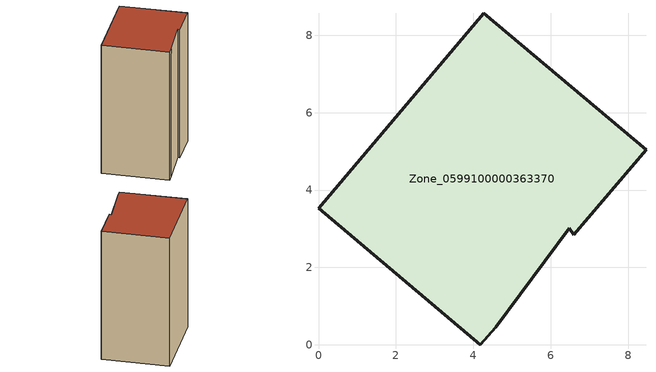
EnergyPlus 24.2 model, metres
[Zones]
Zone_0599100000363370
 floor ground (C_G): 6.6,2.84 6.48,3.01 4.58,0.46 4.18,0 0,3.53 4.28,8.57 8.46,5.04 z0.04
 wall outside (C_F): 6.6,2.84 8.46,5.04 4.28,8.57 0,3.53 4.18,0 4.58,0.46 6.48,3.01 6.6,2.84 z0.04:11.39
 roof outside (C_R): 6.48,3.01 6.6,2.84 8.46,5.04 4.28,8.57 0,3.53 4.18,0 4.58,0.46 z11.39
[BUILDING]
Pand.0599100000363370: North Axis=0; Terrain=City; Loads Convergence Tolerance Value=0.04; Temperature Convergence Tolerance Value=0.4; Solar Distribution=FullExterior; Maximum Number of Warmup Days=25; Minimum Number of Warmup Days=1
[Site:Location]
Rotterdam.The.Hague.AP_ZH_NLD Design_Conditions: Latitude=51.96; Longitude=4.45; Time Zone=1; Elevation=-4.5
[SITE:GROUNDTEMPERATURE:BUILDINGSURFACE]
18, 18, 18, 18, 18, 18, 18, 18, 18, 18, 18, 18
[MATERIAL] Thermal Absorptance=0.9; Solar Absorptance=0.7; Visible Absorptance=0.7
Name | Roughness | Thickness | Conductivity | Density | Specific Heat
G.TC.1992-2005 | MediumSmooth | 0.15 | 0.06 | 540 | 1210
F.TC.1992-2005 | Rough | 0.3 | 0.12 | 1920 | 840
R.TC.1992-2005 | MediumRough | 0.2 | 0.08 | 1500 | 1000
[CONSTRUCTION]
C_G: G.TC.1992-2005
C_F: F.TC.1992-2005
C_R: R.TC.1992-2005
[ZONE]
Zone_0599100000363370: Type=1; Multiplier=1; Ceiling Height=Autocalculate; Volume=Autocalculate; Floor Area=autocalculate; Part of Total Floor Area=Yes
[ZONEINFILTRATION:DESIGNFLOWRATE]
Infil_Zone_0599100000363370: Zone or ZoneList or Space or SpaceList=Zone_0599100000363370; Schedule=AlwaysOn; Design Flow Rate Calculation Method=Flow/Area; Flow Rate per Floor Area=0.0015; Constant Term Coefficient=1; Temperature Term Coefficient=0; Velocity Term Coefficient=0; Velocity Squared Term Coefficient=0
[HVACTEMPLATE:ZONE:IDEALLOADSAIRSYSTEM]
Zone_0599100000363370: Maximum Heating Supply Air Temperature=50; Minimum Cooling Supply Air Temperature=13; Maximum Heating Supply Air Humidity Ratio=0.0156; Minimum Cooling Supply Air Humidity Ratio=0.0077; Heating Limit=NoLimit; Cooling Limit=NoLimit; Dehumidification Control Type=ConstantSensibleHeatRatio; Cooling Sensible Heat Ratio=0.7; Dehumidification Setpoint=60; Humidification Control Type=None; Humidification Setpoint=30; Outdoor Air Method=None; Outdoor Air Flow Rate per Person=0.00944; Outdoor Air Flow Rate per Zone Floor Area=0; Outdoor Air Flow Rate per Zone=0; Demand Controlled Ventilation Type=None; Outdoor Air Economizer Type=NoEconomizer; Heat Recovery Type=None; Sensible Heat Recovery Effectiveness=0.7; Latent Heat Recovery Effectiveness=0.65
[ZONECONTROL:THERMOSTAT]
ThermostatControl_Zone_0599100000363370: Zone or ZoneList=Zone_0599100000363370; Control Type Schedule=DualSetpointControlType; Control 1=Thermostat_Zone_0599100000363370; Temperature Difference Between Cutout And Setpoint=0
[THERMOSTATSETPOINT:DUALSETPOINT]
Thermostat_Zone_0599100000363370: Heating Setpoint Temperature Schedule=HeatingSetpoint_Zone_0599100000363370; Cooling Setpoint Temperature Schedule=CoolingSetpoint_Zone_0599100000363370
[SCHEDULE:COMPACT]
HeatingSetpoint_Zone_0599100000363370: Through: 12/31, For: AllDays, Until: 24:00, 21
CoolingSetpoint_Zone_0599100000363370: Through: 12/31, For: AllDays, Until: 24:00, 24
DualSetpointControlType: Through: 12/31, For: AllDays, Until: 24:00, 4
AlwaysOn: Through: 12/31, For: AllDays, Until: 24:00, 1
